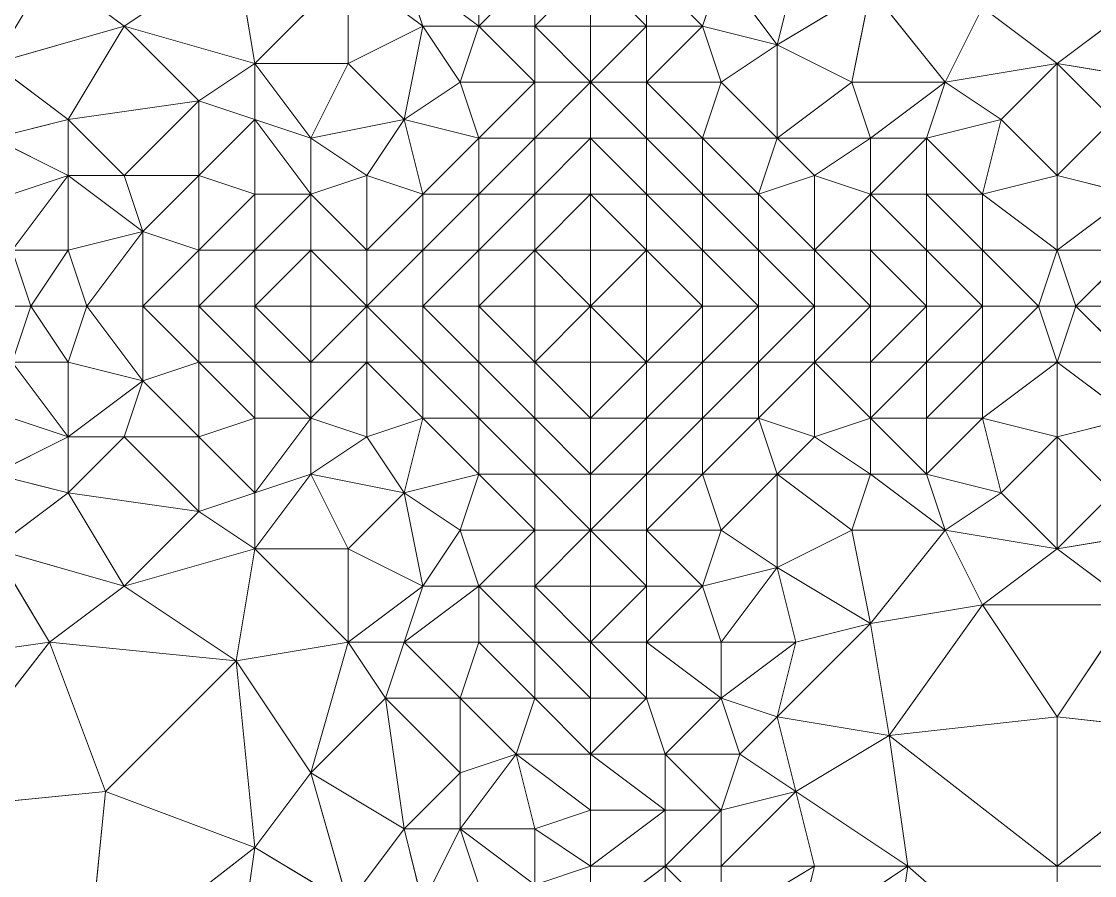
# Model space of a CAD drawing. Header units: metres. Extents: x 0 to 8, y 0 to 4.
# Drawn here: x 0.695 to 1.27, y 0.695 to 1.152 of the extents above; entities that cross this region are included whole.
import ezdxf

# ---------------------------------------------------------------- set-up
doc = ezdxf.new("R2010")
doc.units = ezdxf.units.M
doc.header["$MEASUREMENT"] = 0
for name, color, linetype, lineweight in [('DL_FE_MESH', 134, 'Continuous', 0), ('DL_FE_MESH_CELLS_10', 132, 'Continuous', 0), ('DL_FE_MESH_CELLS_3', 132, 'Continuous', 0), ('DL_FE_MESH_CELLS_7', 132, 'Continuous', 0), ('DL_FE_MESH_CELLS_9', 132, 'Continuous', 0), ('DL_TOPOLOGY', 7, 'Continuous', 0)]:
    doc.layers.add(name, color=color, linetype=linetype, lineweight=lineweight)

msp = doc.modelspace()

# ---------------------------------------------------------------- linework, layer by layer
at = {"layer": 'DL_FE_MESH'}
for p, q in [((0.75, 1.15), (0.81, 1.19)), ((0.81, 1.19), (0.82, 1.13)), ((0.75, 1.15), (0.71, 1.18)), ((0.87, 1.18), (0.82, 1.13)), ((0.87, 1.13), (0.87, 1.18)), ((0.91, 1.15), (0.87, 1.18)), ((0.91, 1.15), (0.9, 1.18)), ((0.94, 1.15), (0.9, 1.18)), ((0.94, 1.15), (0.94, 1.18)), ((0.97, 1.18), (0.94, 1.15)), ((0.97, 1.15), (1, 1.18)), ((0.97, 1.18), (0.97, 1.15)), ((1.03, 1.15), (1, 1.18)), ((1.03, 1.15), (1.03, 1.18)), ((1.06, 1.15), (1.03, 1.18)), ((1.06, 1.15), (1.07, 1.18)), ((1.1, 1.14), (1.07, 1.18)), ((1.1, 1.14), (1.11, 1.18)), ((1.1, 1.14), (1.15, 1.17)), ((1.14, 1.12), (1.15, 1.17)), ((1.19, 1.12), (1.15, 1.17)), ((1.19, 1.12), (1.21, 1.16)), ((1.25, 1.13), (1.21, 1.16)), ((1.25, 1.13), (1.29, 1.16)), ((0.75, 1.15), (0.68, 1.13)), ((0.72, 1.1), (0.75, 1.15)), ((0.79, 1.11), (0.75, 1.15)), ((0.82, 1.13), (0.75, 1.15)), ((0.87, 1.13), (0.91, 1.15)), ((0.91, 1.15), (0.9, 1.1)), ((0.93, 1.12), (0.91, 1.15)), ((0.91, 1.15), (0.94, 1.15)), ((0.93, 1.12), (0.94, 1.15)), ((0.94, 1.15), (0.97, 1.15)), ((0.97, 1.12), (0.94, 1.15)), ((1, 1.15), (0.97, 1.15)), ((0.97, 1.15), (1, 1.12)), ((0.97, 1.15), (0.97, 1.12)), ((1, 1.15), (1.03, 1.15)), ((1.03, 1.15), (1, 1.12)), ((1.03, 1.12), (1.03, 1.15)), ((1.03, 1.15), (1.06, 1.15)), ((1.06, 1.15), (1.03, 1.12)), ((1.07, 1.12), (1.06, 1.15)), ((1.06, 1.15), (1.1, 1.14)), ((1.07, 1.12), (1.1, 1.14)), ((1.1, 1.14), (1.1, 1.09)), ((1.14, 1.12), (1.1, 1.14)), ((0.68, 1.13), (0.72, 1.1)), ((0.79, 1.11), (0.82, 1.13)), ((0.82, 1.13), (0.87, 1.13)), ((0.82, 1.1), (0.82, 1.13)), ((0.85, 1.09), (0.82, 1.13)), ((0.85, 1.09), (0.87, 1.13)), ((0.9, 1.1), (0.87, 1.13)), ((1.19, 1.12), (1.25, 1.13)), ((1.22, 1.1), (1.25, 1.13)), ((1.25, 1.13), (1.25, 1.07)), ((1.28, 1.1), (1.25, 1.13)), ((1.31, 1.12), (1.25, 1.13)), ((0.9, 1.1), (0.93, 1.12)), ((0.94, 1.09), (0.93, 1.12)), ((0.93, 1.12), (0.97, 1.12)), ((0.97, 1.12), (0.94, 1.09)), ((0.97, 1.09), (1, 1.12)), ((1, 1.12), (0.97, 1.12)), ((0.97, 1.12), (0.97, 1.09)), ((1, 1.12), (1.03, 1.12)), ((1.03, 1.09), (1, 1.12)), ((1.03, 1.09), (1.03, 1.12)), ((1.03, 1.12), (1.07, 1.12)), ((1.06, 1.09), (1.03, 1.12)), ((1.06, 1.09), (1.07, 1.12)), ((1.1, 1.09), (1.07, 1.12)), ((1.1, 1.09), (1.14, 1.12)), ((1.15, 1.09), (1.14, 1.12)), ((1.14, 1.12), (1.19, 1.12)), ((1.15, 1.09), (1.19, 1.12)), ((1.18, 1.09), (1.19, 1.12)), ((1.19, 1.12), (1.22, 1.1)), ((0.79, 1.11), (0.72, 1.1)), ((0.75, 1.07), (0.79, 1.11)), ((0.79, 1.07), (0.79, 1.11)), ((0.79, 1.11), (0.82, 1.1)), ((0.68, 1.09), (0.72, 1.1)), ((0.72, 1.07), (0.72, 1.1)), ((0.75, 1.07), (0.72, 1.1)), ((0.82, 1.1), (0.79, 1.07)), ((0.82, 1.06), (0.82, 1.1)), ((0.82, 1.1), (0.85, 1.09)), ((0.85, 1.06), (0.82, 1.1)), ((0.9, 1.1), (0.85, 1.09)), ((0.88, 1.07), (0.9, 1.1)), ((0.9, 1.1), (0.91, 1.06)), ((0.94, 1.09), (0.9, 1.1)), ((1.18, 1.09), (1.22, 1.1)), ((1.21, 1.06), (1.22, 1.1)), ((1.25, 1.07), (1.22, 1.1)), ((1.25, 1.07), (1.28, 1.1)), ((0.72, 1.07), (0.68, 1.09)), ((0.85, 1.06), (0.85, 1.09)), ((0.88, 1.07), (0.85, 1.09)), ((0.94, 1.09), (0.91, 1.06)), ((0.94, 1.06), (0.94, 1.09)), ((0.97, 1.09), (0.94, 1.06)), ((0.97, 1.09), (0.94, 1.09)), ((0.97, 1.06), (0.97, 1.09)), ((0.97, 1.06), (1, 1.09)), ((1, 1.09), (0.97, 1.09)), ((1, 1.09), (1.03, 1.09)), ((1.03, 1.06), (1, 1.09)), ((1.03, 1.09), (1.03, 1.06)), ((1.06, 1.06), (1.03, 1.09)), ((1.06, 1.09), (1.03, 1.09)), ((1.06, 1.06), (1.06, 1.09)), ((1.06, 1.09), (1.1, 1.09)), ((1.09, 1.06), (1.06, 1.09)), ((1.09, 1.06), (1.1, 1.09)), ((1.12, 1.07), (1.1, 1.09)), ((1.15, 1.09), (1.1, 1.09)), ((1.12, 1.07), (1.15, 1.09)), ((1.15, 1.09), (1.18, 1.09)), ((1.15, 1.06), (1.15, 1.09)), ((1.18, 1.09), (1.15, 1.06)), ((1.18, 1.06), (1.18, 1.09)), ((1.21, 1.06), (1.18, 1.09)), ((0.69, 1.06), (0.72, 1.07)), ((0.72, 1.07), (0.69, 1.03)), ((0.72, 1.03), (0.72, 1.07)), ((0.72, 1.07), (0.75, 1.07)), ((0.76, 1.04), (0.72, 1.07)), ((0.76, 1.04), (0.75, 1.07)), ((0.79, 1.07), (0.75, 1.07)), ((0.79, 1.07), (0.76, 1.04)), ((0.79, 1.03), (0.79, 1.07)), ((0.79, 1.07), (0.82, 1.06)), ((0.85, 1.06), (0.88, 1.07)), ((0.88, 1.03), (0.88, 1.07)), ((0.91, 1.06), (0.88, 1.07)), ((1.09, 1.06), (1.12, 1.07)), ((1.12, 1.03), (1.12, 1.07)), ((1.12, 1.07), (1.15, 1.06)), ((1.21, 1.06), (1.25, 1.07)), ((1.25, 1.03), (1.25, 1.07)), ((1.29, 1.06), (1.25, 1.07)), ((0.82, 1.06), (0.79, 1.03)), ((0.82, 1.03), (0.82, 1.06)), ((0.82, 1.06), (0.85, 1.06)), ((0.85, 1.06), (0.82, 1.03)), ((0.85, 1.03), (0.85, 1.06)), ((0.88, 1.03), (0.85, 1.06)), ((0.91, 1.06), (0.88, 1.03)), ((0.91, 1.06), (0.94, 1.06)), ((0.91, 1.03), (0.91, 1.06)), ((0.94, 1.06), (0.91, 1.03)), ((0.94, 1.06), (0.97, 1.06)), ((0.97, 1.06), (0.94, 1.03)), ((0.94, 1.06), (0.94, 1.03)), ((0.97, 1.03), (0.97, 1.06)), ((0.97, 1.03), (1, 1.06)), ((1, 1.06), (0.97, 1.06)), ((1, 1.06), (1.03, 1.06)), ((1.03, 1.03), (1, 1.06)), ((1.03, 1.06), (1.06, 1.06)), ((1.03, 1.03), (1.03, 1.06)), ((1.06, 1.03), (1.03, 1.06)), ((1.06, 1.03), (1.06, 1.06)), ((1.06, 1.06), (1.09, 1.06)), ((1.09, 1.03), (1.06, 1.06)), ((1.09, 1.03), (1.09, 1.06)), ((1.12, 1.03), (1.09, 1.06)), ((1.15, 1.06), (1.12, 1.03)), ((1.15, 1.03), (1.15, 1.06)), ((1.15, 1.06), (1.18, 1.06)), ((1.18, 1.03), (1.15, 1.06)), ((1.18, 1.03), (1.18, 1.06)), ((1.18, 1.06), (1.21, 1.06)), ((1.21, 1.03), (1.18, 1.06)), ((1.21, 1.03), (1.21, 1.06)), ((1.25, 1.03), (1.21, 1.06)), ((1.29, 1.06), (1.25, 1.03)), ((0.76, 1.04), (0.72, 1.03)), ((0.76, 1.04), (0.73, 1)), ((0.76, 1), (0.76, 1.04)), ((0.79, 1.03), (0.76, 1.04)), ((0.7, 1), (0.69, 1.03)), ((0.72, 1.03), (0.69, 1.03)), ((0.72, 1.03), (0.7, 1)), ((0.73, 1), (0.72, 1.03)), ((0.79, 1.03), (0.76, 1)), ((0.79, 1), (0.79, 1.03)), ((0.82, 1.03), (0.79, 1)), ((0.82, 1.03), (0.79, 1.03)), ((0.82, 1), (0.82, 1.03)), ((0.85, 1.03), (0.82, 1)), ((0.85, 1.03), (0.82, 1.03)), ((0.85, 1), (0.85, 1.03)), ((0.85, 1.03), (0.88, 1)), ((0.88, 1.03), (0.85, 1.03)), ((0.88, 1), (0.88, 1.03)), ((0.91, 1.03), (0.88, 1)), ((0.91, 1.03), (0.88, 1.03)), ((0.91, 1), (0.91, 1.03)), ((0.94, 1.03), (0.91, 1)), ((0.94, 1.03), (0.91, 1.03)), ((0.94, 1.03), (0.97, 1.03)), ((0.94, 1), (0.94, 1.03)), ((0.97, 1.03), (0.94, 1)), ((1, 1.03), (0.97, 1.03)), ((0.97, 1.03), (1, 1)), ((0.97, 1.03), (0.97, 1)), ((1, 1.03), (1.03, 1.03)), ((1.03, 1.03), (1, 1)), ((1.03, 1), (1.03, 1.03)), ((1.03, 1.03), (1.06, 1)), ((1.06, 1.03), (1.03, 1.03)), ((1.06, 1), (1.06, 1.03)), ((1.06, 1.03), (1.09, 1)), ((1.09, 1.03), (1.06, 1.03)), ((1.09, 1), (1.09, 1.03)), ((1.09, 1.03), (1.12, 1)), ((1.12, 1.03), (1.09, 1.03)), ((1.12, 1), (1.12, 1.03)), ((1.12, 1.03), (1.15, 1)), ((1.15, 1.03), (1.12, 1.03)), ((1.15, 1), (1.15, 1.03)), ((1.15, 1.03), (1.18, 1)), ((1.18, 1.03), (1.15, 1.03)), ((1.18, 1), (1.18, 1.03)), ((1.18, 1.03), (1.21, 1)), ((1.21, 1.03), (1.18, 1.03)), ((1.21, 1), (1.21, 1.03)), ((1.24, 1), (1.21, 1.03)), ((1.25, 1.03), (1.21, 1.03)), ((1.24, 1), (1.25, 1.03)), ((1.26, 1), (1.25, 1.03)), ((1.29, 1.03), (1.25, 1.03)), ((1.29, 1.03), (1.26, 1)), ((0.7, 1), (0.69, 0.97)), ((0.72, 0.97), (0.7, 1)), ((0.73, 1), (0.72, 0.97)), ((0.76, 0.96), (0.73, 1)), ((0.79, 0.97), (0.76, 1)), ((0.76, 1), (0.76, 0.96)), ((0.82, 0.97), (0.79, 1)), ((0.79, 1), (0.79, 0.97)), ((0.85, 0.97), (0.82, 1)), ((0.82, 1), (0.82, 0.97)), ((0.85, 1), (0.85, 0.97)), ((0.85, 0.97), (0.88, 1)), ((0.91, 0.97), (0.88, 1)), ((0.88, 1), (0.88, 0.97)), ((0.94, 0.97), (0.91, 1)), ((0.91, 1), (0.91, 0.97)), ((0.97, 0.97), (0.94, 1)), ((0.94, 1), (0.94, 0.97)), ((0.97, 0.97), (1, 1)), ((0.97, 1), (0.97, 0.97)), ((1.03, 0.97), (1, 1)), ((1.03, 1), (1.03, 0.97)), ((1.03, 0.97), (1.06, 1)), ((1.06, 1), (1.06, 0.97)), ((1.06, 0.97), (1.09, 1)), ((1.09, 1), (1.09, 0.97)), ((1.09, 0.97), (1.12, 1)), ((1.12, 1), (1.12, 0.97)), ((1.12, 0.97), (1.15, 1)), ((1.15, 1), (1.15, 0.97)), ((1.15, 0.97), (1.18, 1)), ((1.18, 1), (1.18, 0.97)), ((1.18, 0.97), (1.21, 1)), ((1.21, 0.97), (1.24, 1)), ((1.21, 1), (1.21, 0.97)), ((1.24, 1), (1.25, 0.97)), ((1.26, 1), (1.25, 0.97)), ((1.26, 1), (1.29, 0.97)), ((0.69, 0.97), (0.72, 0.97)), ((0.72, 0.93), (0.69, 0.97)), ((0.72, 0.97), (0.76, 0.96)), ((0.72, 0.93), (0.72, 0.97)), ((0.76, 0.96), (0.79, 0.97)), ((0.79, 0.97), (0.82, 0.97)), ((0.79, 0.93), (0.79, 0.97)), ((0.82, 0.94), (0.79, 0.97)), ((0.82, 0.97), (0.85, 0.97)), ((0.82, 0.94), (0.82, 0.97)), ((0.85, 0.94), (0.82, 0.97)), ((0.85, 0.97), (0.88, 0.97)), ((0.85, 0.94), (0.85, 0.97)), ((0.88, 0.97), (0.85, 0.94)), ((0.88, 0.97), (0.91, 0.97)), ((0.88, 0.93), (0.88, 0.97)), ((0.91, 0.94), (0.88, 0.97)), ((0.91, 0.97), (0.94, 0.97)), ((0.91, 0.94), (0.91, 0.97)), ((0.94, 0.94), (0.91, 0.97)), ((0.94, 0.97), (0.94, 0.94)), ((0.97, 0.94), (0.94, 0.97)), ((0.97, 0.97), (0.94, 0.97)), ((0.97, 0.94), (0.97, 0.97)), ((1, 0.97), (0.97, 0.97)), ((0.97, 0.97), (1, 0.94)), ((1, 0.97), (1.03, 0.97)), ((1.03, 0.97), (1, 0.94)), ((1.03, 0.97), (1.06, 0.97)), ((1.03, 0.94), (1.03, 0.97)), ((1.06, 0.97), (1.03, 0.94)), ((1.06, 0.97), (1.09, 0.97)), ((1.06, 0.94), (1.06, 0.97)), ((1.09, 0.97), (1.06, 0.94)), ((1.09, 0.97), (1.12, 0.97)), ((1.09, 0.94), (1.09, 0.97)), ((1.12, 0.97), (1.09, 0.94)), ((1.12, 0.97), (1.15, 0.97)), ((1.12, 0.93), (1.12, 0.97)), ((1.15, 0.94), (1.12, 0.97)), ((1.15, 0.97), (1.18, 0.97)), ((1.15, 0.94), (1.15, 0.97)), ((1.18, 0.97), (1.15, 0.94)), ((1.18, 0.97), (1.21, 0.97)), ((1.18, 0.94), (1.18, 0.97)), ((1.21, 0.97), (1.18, 0.94)), ((1.21, 0.97), (1.25, 0.97)), ((1.21, 0.94), (1.21, 0.97)), ((1.25, 0.97), (1.21, 0.94)), ((1.25, 0.97), (1.29, 0.97)), ((1.25, 0.93), (1.25, 0.97)), ((1.29, 0.94), (1.25, 0.97)), ((0.76, 0.96), (0.72, 0.93)), ((0.75, 0.93), (0.76, 0.96)), ((0.79, 0.93), (0.76, 0.96)), ((0.69, 0.94), (0.72, 0.93)), ((0.79, 0.93), (0.82, 0.94)), ((0.82, 0.9), (0.82, 0.94)), ((0.82, 0.94), (0.85, 0.94)), ((0.85, 0.94), (0.82, 0.9)), ((0.85, 0.91), (0.85, 0.94)), ((0.85, 0.94), (0.88, 0.93)), ((0.88, 0.93), (0.91, 0.94)), ((0.91, 0.94), (0.9, 0.9)), ((0.94, 0.91), (0.91, 0.94)), ((0.94, 0.94), (0.91, 0.94)), ((0.94, 0.91), (0.94, 0.94)), ((0.94, 0.94), (0.97, 0.94)), ((0.97, 0.91), (0.94, 0.94)), ((0.97, 0.91), (0.97, 0.94)), ((1, 0.94), (0.97, 0.94)), ((0.97, 0.94), (1, 0.91)), ((1, 0.94), (1.03, 0.94)), ((1.03, 0.94), (1, 0.91)), ((1.06, 0.94), (1.03, 0.91)), ((1.03, 0.94), (1.03, 0.91)), ((1.06, 0.94), (1.03, 0.94)), ((1.06, 0.91), (1.06, 0.94)), ((1.06, 0.94), (1.09, 0.94)), ((1.09, 0.94), (1.06, 0.91)), ((1.1, 0.91), (1.09, 0.94)), ((1.09, 0.94), (1.12, 0.93)), ((1.12, 0.93), (1.15, 0.94)), ((1.15, 0.91), (1.15, 0.94)), ((1.15, 0.94), (1.18, 0.94)), ((1.18, 0.91), (1.15, 0.94)), ((1.18, 0.91), (1.18, 0.94)), ((1.18, 0.94), (1.21, 0.94)), ((1.21, 0.94), (1.18, 0.91)), ((1.22, 0.9), (1.21, 0.94)), ((1.21, 0.94), (1.25, 0.93)), ((1.25, 0.93), (1.29, 0.94)), ((0.72, 0.93), (0.68, 0.91)), ((0.72, 0.9), (0.72, 0.93)), ((0.72, 0.93), (0.75, 0.93)), ((0.72, 0.9), (0.75, 0.93)), ((0.79, 0.89), (0.75, 0.93)), ((0.75, 0.93), (0.79, 0.93)), ((0.79, 0.89), (0.79, 0.93)), ((0.82, 0.9), (0.79, 0.93)), ((0.85, 0.91), (0.88, 0.93)), ((0.9, 0.9), (0.88, 0.93)), ((1.1, 0.91), (1.12, 0.93)), ((1.15, 0.91), (1.12, 0.93)), ((1.22, 0.9), (1.25, 0.93)), ((1.25, 0.93), (1.25, 0.87)), ((1.28, 0.9), (1.25, 0.93)), ((0.68, 0.91), (0.72, 0.9)), ((0.82, 0.9), (0.85, 0.91)), ((0.82, 0.87), (0.85, 0.91)), ((0.87, 0.87), (0.85, 0.91)), ((0.9, 0.9), (0.85, 0.91)), ((0.9, 0.9), (0.94, 0.91)), ((0.93, 0.88), (0.94, 0.91)), ((0.94, 0.91), (0.97, 0.91)), ((0.97, 0.88), (0.94, 0.91)), ((1, 0.91), (0.97, 0.91)), ((0.97, 0.91), (1, 0.88)), ((0.97, 0.91), (0.97, 0.88)), ((1, 0.91), (1.03, 0.91)), ((1.03, 0.91), (1, 0.88)), ((1.03, 0.91), (1.06, 0.91)), ((1.03, 0.88), (1.03, 0.91)), ((1.06, 0.91), (1.03, 0.88)), ((1.07, 0.88), (1.06, 0.91)), ((1.06, 0.91), (1.1, 0.91)), ((1.07, 0.88), (1.1, 0.91)), ((1.1, 0.91), (1.1, 0.86)), ((1.14, 0.88), (1.1, 0.91)), ((1.15, 0.91), (1.1, 0.91)), ((1.14, 0.88), (1.15, 0.91)), ((1.19, 0.88), (1.15, 0.91)), ((1.18, 0.91), (1.15, 0.91)), ((1.19, 0.88), (1.18, 0.91)), ((1.18, 0.91), (1.22, 0.9)), ((0.68, 0.87), (0.72, 0.9)), ((0.75, 0.85), (0.72, 0.9)), ((0.79, 0.89), (0.72, 0.9)), ((0.79, 0.89), (0.82, 0.9)), ((0.82, 0.87), (0.82, 0.9)), ((0.87, 0.87), (0.9, 0.9)), ((0.9, 0.9), (0.91, 0.85)), ((0.93, 0.88), (0.9, 0.9)), ((1.19, 0.88), (1.22, 0.9)), ((1.25, 0.87), (1.22, 0.9)), ((1.25, 0.87), (1.28, 0.9)), ((0.75, 0.85), (0.79, 0.89)), ((0.82, 0.87), (0.79, 0.89)), ((0.91, 0.85), (0.93, 0.88)), ((0.94, 0.85), (0.93, 0.88)), ((0.93, 0.88), (0.97, 0.88)), ((0.97, 0.88), (0.94, 0.85)), ((0.97, 0.85), (1, 0.88)), ((1, 0.88), (0.97, 0.88)), ((0.97, 0.88), (0.97, 0.85)), ((1, 0.88), (1.03, 0.88)), ((1.03, 0.85), (1, 0.88)), ((1.03, 0.85), (1.03, 0.88)), ((1.03, 0.88), (1.07, 0.88)), ((1.06, 0.85), (1.03, 0.88)), ((1.06, 0.85), (1.07, 0.88)), ((1.1, 0.86), (1.07, 0.88)), ((1.1, 0.86), (1.14, 0.88)), ((1.15, 0.83), (1.14, 0.88)), ((1.19, 0.88), (1.14, 0.88)), ((1.19, 0.88), (1.15, 0.83)), ((1.21, 0.84), (1.19, 0.88)), ((1.25, 0.87), (1.19, 0.88)), ((1.31, 0.88), (1.25, 0.87)), ((0.71, 0.82), (0.68, 0.87)), ((0.75, 0.85), (0.68, 0.87)), ((0.82, 0.87), (0.75, 0.85)), ((0.82, 0.87), (0.81, 0.81)), ((0.87, 0.82), (0.82, 0.87)), ((0.87, 0.87), (0.82, 0.87)), ((0.87, 0.82), (0.87, 0.87)), ((0.91, 0.85), (0.87, 0.87)), ((1.21, 0.84), (1.25, 0.87)), ((1.29, 0.84), (1.25, 0.87)), ((1.06, 0.85), (1.1, 0.86)), ((1.1, 0.86), (1.07, 0.82)), ((1.11, 0.82), (1.1, 0.86)), ((1.15, 0.83), (1.1, 0.86)), ((0.71, 0.82), (0.75, 0.85)), ((0.81, 0.81), (0.75, 0.85)), ((0.87, 0.82), (0.91, 0.85)), ((0.9, 0.82), (0.91, 0.85)), ((0.94, 0.85), (0.9, 0.82)), ((0.94, 0.85), (0.91, 0.85)), ((0.94, 0.82), (0.94, 0.85)), ((0.94, 0.85), (0.97, 0.85)), ((0.97, 0.82), (0.94, 0.85)), ((1, 0.85), (0.97, 0.85)), ((0.97, 0.85), (1, 0.82)), ((0.97, 0.85), (0.97, 0.82)), ((1, 0.85), (1.03, 0.85)), ((1.03, 0.85), (1, 0.82)), ((1.03, 0.82), (1.03, 0.85)), ((1.03, 0.85), (1.06, 0.85)), ((1.06, 0.85), (1.03, 0.82)), ((1.07, 0.82), (1.06, 0.85)), ((1.15, 0.83), (1.21, 0.84)), ((1.16, 0.77), (1.21, 0.84)), ((1.25, 0.78), (1.21, 0.84)), ((1.29, 0.84), (1.21, 0.84)), ((1.25, 0.78), (1.29, 0.84)), ((1.1, 0.78), (1.15, 0.83)), ((1.11, 0.82), (1.15, 0.83)), ((1.16, 0.77), (1.15, 0.83)), ((0.64, 0.81), (0.71, 0.82)), ((0.71, 0.82), (0.64, 0.73)), ((0.74, 0.74), (0.71, 0.82)), ((0.81, 0.81), (0.71, 0.82)), ((0.81, 0.81), (0.87, 0.82)), ((0.85, 0.75), (0.87, 0.82)), ((0.89, 0.79), (0.87, 0.82)), ((0.87, 0.82), (0.9, 0.82)), ((0.89, 0.79), (0.9, 0.82)), ((0.9, 0.82), (0.94, 0.82)), ((0.93, 0.79), (0.9, 0.82)), ((0.93, 0.79), (0.94, 0.82)), ((0.94, 0.82), (0.97, 0.82)), ((0.97, 0.79), (0.94, 0.82)), ((1, 0.82), (0.97, 0.82)), ((0.97, 0.82), (1, 0.79)), ((0.97, 0.82), (0.97, 0.79)), ((1, 0.82), (1.03, 0.82)), ((1.03, 0.79), (1, 0.82)), ((1.03, 0.79), (1.03, 0.82)), ((1.03, 0.82), (1.07, 0.82)), ((1.07, 0.79), (1.03, 0.82)), ((1.07, 0.79), (1.07, 0.82)), ((1.07, 0.82), (1.11, 0.82)), ((1.11, 0.82), (1.07, 0.79)), ((1.1, 0.78), (1.11, 0.82)), ((0.74, 0.74), (0.81, 0.81)), ((0.81, 0.81), (0.82, 0.71)), ((0.85, 0.75), (0.81, 0.81)), ((0.85, 0.75), (0.89, 0.79)), ((0.89, 0.79), (0.9, 0.72)), ((0.93, 0.75), (0.89, 0.79)), ((0.89, 0.79), (0.93, 0.79)), ((0.93, 0.75), (0.93, 0.79)), ((0.93, 0.79), (0.97, 0.79)), ((0.96, 0.76), (0.93, 0.79)), ((0.97, 0.79), (0.96, 0.76)), ((1, 0.79), (0.97, 0.79)), ((0.97, 0.79), (1, 0.76)), ((1, 0.79), (1.03, 0.79)), ((1.03, 0.79), (1, 0.76)), ((1.04, 0.76), (1.03, 0.79)), ((1.03, 0.79), (1.07, 0.79)), ((1.07, 0.79), (1.04, 0.76)), ((1.08, 0.76), (1.07, 0.79)), ((1.07, 0.79), (1.1, 0.78)), ((1.08, 0.76), (1.1, 0.78)), ((1.1, 0.78), (1.11, 0.74)), ((1.16, 0.77), (1.1, 0.78)), ((1.16, 0.77), (1.25, 0.78)), ((1.25, 0.7), (1.25, 0.78)), ((1.34, 0.77), (1.25, 0.78)), ((1.11, 0.74), (1.16, 0.77)), ((1.17, 0.7), (1.16, 0.77)), ((1.25, 0.7), (1.16, 0.77)), ((1.34, 0.77), (1.25, 0.7)), ((0.93, 0.75), (0.96, 0.76)), ((0.96, 0.76), (0.93, 0.72)), ((1, 0.76), (0.96, 0.76)), ((0.96, 0.76), (1, 0.73)), ((0.96, 0.76), (0.97, 0.72)), ((1, 0.76), (1.04, 0.76)), ((1.04, 0.73), (1, 0.76)), ((1.04, 0.73), (1.04, 0.76)), ((1.04, 0.76), (1.08, 0.76)), ((1.07, 0.73), (1.04, 0.76)), ((1.07, 0.73), (1.08, 0.76)), ((1.11, 0.74), (1.08, 0.76)), ((0.82, 0.71), (0.85, 0.75)), ((0.87, 0.68), (0.85, 0.75)), ((0.9, 0.72), (0.85, 0.75)), ((0.9, 0.72), (0.93, 0.75)), ((0.93, 0.72), (0.93, 0.75)), ((0.74, 0.74), (0.64, 0.73)), ((0.73, 0.64), (0.74, 0.74)), ((0.82, 0.71), (0.74, 0.74)), ((1.07, 0.73), (1.11, 0.74)), ((1.11, 0.74), (1.07, 0.7)), ((1.12, 0.7), (1.11, 0.74)), ((1.17, 0.7), (1.11, 0.74)), ((1, 0.73), (0.97, 0.72)), ((1, 0.73), (1.04, 0.73)), ((1.04, 0.73), (1, 0.7)), ((1.04, 0.7), (1.04, 0.73)), ((1.04, 0.73), (1.07, 0.73)), ((1.07, 0.73), (1.04, 0.7)), ((1.07, 0.7), (1.07, 0.73)), ((0.87, 0.68), (0.9, 0.72)), ((0.91, 0.68), (0.9, 0.72)), ((0.93, 0.72), (0.9, 0.72)), ((0.93, 0.72), (0.91, 0.68)), ((0.94, 0.69), (0.93, 0.72)), ((0.93, 0.72), (0.97, 0.72)), ((0.97, 0.69), (0.93, 0.72)), ((0.97, 0.72), (1, 0.7)), ((0.97, 0.72), (0.97, 0.69)), ((0.73, 0.64), (0.82, 0.71)), ((0.82, 0.71), (0.81, 0.64)), ((0.87, 0.68), (0.82, 0.71)), ((1, 0.7), (0.97, 0.69)), ((1, 0.7), (1.04, 0.7)), ((1.04, 0.7), (1, 0.67)), ((1.04, 0.67), (1.04, 0.7)), ((1.04, 0.7), (1.07, 0.7)), ((1.07, 0.67), (1.04, 0.7)), ((1.07, 0.67), (1.07, 0.7)), ((1.07, 0.7), (1.12, 0.7)), ((1.12, 0.7), (1.07, 0.67)), ((1.11, 0.66), (1.12, 0.7)), ((1.11, 0.66), (1.17, 0.7)), ((1.12, 0.7), (1.17, 0.7)), ((1.16, 0.63), (1.17, 0.7)), ((1.17, 0.7), (1.25, 0.7)), ((1.25, 0.63), (1.17, 0.7)), ((1.25, 0.63), (1.25, 0.7)), ((1.25, 0.7), (1.33, 0.7))]:
    msp.add_line(p, q, dxfattribs=at)
at = {"layer": 'DL_FE_MESH_CELLS_10'}
for points, invisible_edges in [([(0.7, 1), (0.67, 1), (0.69, 0.97)], 1), ([(0.73, 1), (0.7, 1), (0.72, 0.97)], 1), ([(0.76, 1), (0.73, 1), (0.76, 0.96)], 1), ([(0.79, 1), (0.76, 1), (0.79, 0.97)], 1), ([(0.82, 1), (0.79, 1), (0.82, 0.97)], 1), ([(0.85, 1), (0.82, 1), (0.85, 0.97)], 1), ([(0.88, 1), (0.85, 1), (0.85, 0.97)], 1), ([(0.91, 1), (0.88, 1), (0.91, 0.97)], 1), ([(0.94, 1), (0.91, 1), (0.94, 0.97)], 1), ([(0.97, 1), (0.94, 1), (0.97, 0.97)], 1), ([(0.97, 0.97), (1, 1), (0.97, 1)], 2), ([(1, 0.97), (1, 1), (0.97, 0.97)], 1), ([(1, 0.94), (1, 0.97), (0.97, 0.97)], 1), ([(1, 0.91), (1, 0.94), (0.97, 0.94)], 1), ([(1, 0.88), (1, 0.91), (0.97, 0.91)], 1), ([(1, 0.85), (1, 0.88), (0.97, 0.85)], 1), ([(1, 0.82), (1, 0.85), (0.97, 0.85)], 1), ([(1, 0.79), (1, 0.82), (0.97, 0.82)], 1), ([(1, 0.76), (1, 0.79), (0.97, 0.79)], 1), ([(1, 0.73), (1, 0.76), (0.96, 0.76)], 1), ([(1, 0.7), (1, 0.73), (0.97, 0.72)], 1), ([(1, 0.67), (1, 0.7), (0.97, 0.69)], 1)]:
    msp.add_3dface(points, dxfattribs=dict(at, invisible_edges=invisible_edges))
for points in [[(0.72, 0.97), (0.7, 1), (0.69, 0.97)], [(0.76, 0.96), (0.73, 1), (0.72, 0.97)], [(0.79, 0.97), (0.76, 1), (0.76, 0.96)], [(0.82, 0.97), (0.79, 1), (0.79, 0.97)], [(0.85, 0.97), (0.82, 1), (0.82, 0.97)], [(0.88, 1), (0.85, 0.97), (0.88, 0.97)], [(0.91, 0.97), (0.88, 1), (0.88, 0.97)], [(0.94, 0.97), (0.91, 1), (0.91, 0.97)], [(0.97, 0.97), (0.94, 1), (0.94, 0.97)], [(0.69, 0.97), (0.69, 0.94), (0.72, 0.93)], [(0.69, 0.97), (0.72, 0.93), (0.72, 0.97)], [(0.72, 0.97), (0.72, 0.93), (0.76, 0.96)], [(0.76, 0.96), (0.79, 0.93), (0.79, 0.97)], [(0.79, 0.97), (0.79, 0.93), (0.82, 0.94)], [(0.79, 0.97), (0.82, 0.94), (0.82, 0.97)], [(0.82, 0.97), (0.82, 0.94), (0.85, 0.94)], [(0.82, 0.97), (0.85, 0.94), (0.85, 0.97)], [(0.88, 0.97), (0.85, 0.94), (0.88, 0.93)], [(0.85, 0.97), (0.85, 0.94), (0.88, 0.97)], [(0.88, 0.97), (0.88, 0.93), (0.91, 0.94)], [(0.88, 0.97), (0.91, 0.94), (0.91, 0.97)], [(0.91, 0.97), (0.91, 0.94), (0.94, 0.94)], [(0.91, 0.97), (0.94, 0.94), (0.94, 0.97)], [(0.94, 0.97), (0.94, 0.94), (0.97, 0.94)], [(0.94, 0.97), (0.97, 0.94), (0.97, 0.97)], [(1, 0.94), (0.97, 0.97), (0.97, 0.94)], [(0.76, 0.96), (0.72, 0.93), (0.75, 0.93)], [(0.76, 0.96), (0.75, 0.93), (0.79, 0.93)], [(0.69, 0.94), (0.68, 0.91), (0.72, 0.93)], [(0.79, 0.93), (0.82, 0.9), (0.82, 0.94)], [(0.85, 0.94), (0.82, 0.9), (0.85, 0.91)], [(0.82, 0.94), (0.82, 0.9), (0.85, 0.94)], [(0.85, 0.94), (0.85, 0.91), (0.88, 0.93)], [(0.88, 0.93), (0.9, 0.9), (0.91, 0.94)], [(0.91, 0.94), (0.9, 0.9), (0.94, 0.91)], [(0.91, 0.94), (0.94, 0.91), (0.94, 0.94)], [(0.94, 0.94), (0.94, 0.91), (0.97, 0.91)], [(0.94, 0.94), (0.97, 0.91), (0.97, 0.94)], [(1, 0.91), (0.97, 0.94), (0.97, 0.91)], [(0.72, 0.93), (0.68, 0.91), (0.72, 0.9)], [(0.72, 0.93), (0.72, 0.9), (0.75, 0.93)], [(0.72, 0.9), (0.79, 0.89), (0.75, 0.93)], [(0.75, 0.93), (0.79, 0.89), (0.79, 0.93)], [(0.79, 0.93), (0.79, 0.89), (0.82, 0.9)], [(0.85, 0.91), (0.9, 0.9), (0.88, 0.93)], [(0.68, 0.91), (0.68, 0.87), (0.72, 0.9)], [(0.85, 0.91), (0.82, 0.9), (0.82, 0.87)], [(0.85, 0.91), (0.82, 0.87), (0.87, 0.87)], [(0.85, 0.91), (0.87, 0.87), (0.9, 0.9)], [(0.9, 0.9), (0.93, 0.88), (0.94, 0.91)], [(0.94, 0.91), (0.93, 0.88), (0.97, 0.88)], [(0.94, 0.91), (0.97, 0.88), (0.97, 0.91)], [(1, 0.88), (0.97, 0.91), (0.97, 0.88)], [(0.68, 0.87), (0.75, 0.85), (0.72, 0.9)], [(0.72, 0.9), (0.75, 0.85), (0.79, 0.89)], [(0.79, 0.89), (0.82, 0.87), (0.82, 0.9)], [(0.87, 0.87), (0.91, 0.85), (0.9, 0.9)], [(0.9, 0.9), (0.91, 0.85), (0.93, 0.88)], [(0.79, 0.89), (0.75, 0.85), (0.82, 0.87)], [(0.91, 0.85), (0.94, 0.85), (0.93, 0.88)], [(0.93, 0.88), (0.94, 0.85), (0.97, 0.88)], [(0.97, 0.88), (0.94, 0.85), (0.97, 0.85)], [(0.97, 0.85), (1, 0.88), (0.97, 0.88)], [(0.68, 0.87), (0.64, 0.81), (0.71, 0.82)], [(0.68, 0.87), (0.71, 0.82), (0.75, 0.85)], [(0.82, 0.87), (0.75, 0.85), (0.81, 0.81)], [(0.82, 0.87), (0.81, 0.81), (0.87, 0.82)], [(0.82, 0.87), (0.87, 0.82), (0.87, 0.87)], [(0.91, 0.85), (0.87, 0.87), (0.87, 0.82)], [(0.71, 0.82), (0.81, 0.81), (0.75, 0.85)], [(0.91, 0.85), (0.87, 0.82), (0.9, 0.82)], [(0.94, 0.85), (0.9, 0.82), (0.94, 0.82)], [(0.91, 0.85), (0.9, 0.82), (0.94, 0.85)], [(0.94, 0.85), (0.94, 0.82), (0.97, 0.82)], [(0.94, 0.85), (0.97, 0.82), (0.97, 0.85)], [(1, 0.82), (0.97, 0.85), (0.97, 0.82)], [(0.71, 0.82), (0.64, 0.73), (0.74, 0.74)], [(0.64, 0.81), (0.64, 0.73), (0.71, 0.82)], [(0.71, 0.82), (0.74, 0.74), (0.81, 0.81)], [(0.87, 0.82), (0.81, 0.81), (0.85, 0.75)], [(0.87, 0.82), (0.85, 0.75), (0.89, 0.79)], [(0.87, 0.82), (0.89, 0.79), (0.9, 0.82)], [(0.9, 0.82), (0.89, 0.79), (0.93, 0.79)], [(0.9, 0.82), (0.93, 0.79), (0.94, 0.82)], [(0.94, 0.82), (0.93, 0.79), (0.97, 0.79)], [(0.94, 0.82), (0.97, 0.79), (0.97, 0.82)], [(1, 0.79), (0.97, 0.82), (0.97, 0.79)], [(0.74, 0.74), (0.82, 0.71), (0.81, 0.81)], [(0.81, 0.81), (0.82, 0.71), (0.85, 0.75)], [(0.85, 0.75), (0.9, 0.72), (0.89, 0.79)], [(0.89, 0.79), (0.9, 0.72), (0.93, 0.75)], [(0.89, 0.79), (0.93, 0.75), (0.93, 0.79)], [(0.93, 0.79), (0.93, 0.75), (0.96, 0.76)], [(0.93, 0.79), (0.96, 0.76), (0.97, 0.79)], [(1, 0.76), (0.97, 0.79), (0.96, 0.76)], [(0.96, 0.76), (0.93, 0.72), (0.97, 0.72)], [(0.93, 0.75), (0.93, 0.72), (0.96, 0.76)], [(1, 0.73), (0.96, 0.76), (0.97, 0.72)], [(0.85, 0.75), (0.82, 0.71), (0.87, 0.68)], [(0.85, 0.75), (0.87, 0.68), (0.9, 0.72)], [(0.9, 0.72), (0.93, 0.72), (0.93, 0.75)], [(0.64, 0.73), (0.73, 0.64), (0.74, 0.74)], [(0.82, 0.71), (0.74, 0.74), (0.73, 0.64)], [(0.64, 0.73), (0.62, 0.62), (0.73, 0.64)], [(0.87, 0.68), (0.91, 0.68), (0.9, 0.72)], [(0.9, 0.72), (0.91, 0.68), (0.93, 0.72)], [(0.93, 0.72), (0.91, 0.68), (0.94, 0.69)], [(0.93, 0.72), (0.94, 0.69), (0.97, 0.69)], [(0.93, 0.72), (0.97, 0.69), (0.97, 0.72)], [(1, 0.7), (0.97, 0.72), (0.97, 0.69)], [(0.82, 0.71), (0.73, 0.64), (0.81, 0.64)], [(0.82, 0.71), (0.81, 0.64), (0.87, 0.68)]]:
    msp.add_3dface(points, dxfattribs=at)
at = {"layer": 'DL_FE_MESH_CELLS_3'}
for points in [[(0.64, 1.19), (0.68, 1.13), (0.71, 1.18)], [(0.71, 1.18), (0.75, 1.15), (0.81, 1.19)], [(0.75, 1.15), (0.82, 1.13), (0.81, 1.19)], [(0.81, 1.19), (0.82, 1.13), (0.87, 1.18)], [(0.71, 1.18), (0.68, 1.13), (0.75, 1.15)], [(0.87, 1.18), (0.82, 1.13), (0.87, 1.13)], [(0.91, 1.15), (0.87, 1.18), (0.87, 1.13)], [(0.9, 1.18), (0.87, 1.18), (0.91, 1.15)], [(0.9, 1.18), (0.91, 1.15), (0.94, 1.15)], [(0.9, 1.18), (0.94, 1.15), (0.94, 1.18)], [(0.97, 1.18), (0.94, 1.15), (0.97, 1.15)], [(0.94, 1.18), (0.94, 1.15), (0.97, 1.18)], [(0.97, 1.15), (1, 1.18), (0.97, 1.18)], [(0.75, 1.15), (0.68, 1.13), (0.72, 1.1)], [(0.72, 1.1), (0.79, 1.11), (0.75, 1.15)], [(0.75, 1.15), (0.79, 1.11), (0.82, 1.13)], [(0.87, 1.13), (0.9, 1.1), (0.91, 1.15)], [(0.91, 1.15), (0.9, 1.1), (0.93, 1.12)], [(0.91, 1.15), (0.93, 1.12), (0.94, 1.15)], [(0.94, 1.15), (0.93, 1.12), (0.97, 1.12)], [(0.94, 1.15), (0.97, 1.12), (0.97, 1.15)], [(1, 1.12), (0.97, 1.15), (0.97, 1.12)], [(0.68, 1.13), (0.68, 1.09), (0.72, 1.1)], [(0.79, 1.11), (0.82, 1.1), (0.82, 1.13)], [(0.82, 1.13), (0.82, 1.1), (0.85, 1.09)], [(0.82, 1.13), (0.85, 1.09), (0.87, 1.13)], [(0.85, 1.09), (0.9, 1.1), (0.87, 1.13)], [(0.9, 1.1), (0.94, 1.09), (0.93, 1.12)], [(0.93, 1.12), (0.94, 1.09), (0.97, 1.12)], [(0.97, 1.12), (0.94, 1.09), (0.97, 1.09)], [(0.97, 1.09), (1, 1.12), (0.97, 1.12)], [(0.72, 1.1), (0.75, 1.07), (0.79, 1.11)], [(0.75, 1.07), (0.79, 1.07), (0.79, 1.11)], [(0.79, 1.11), (0.79, 1.07), (0.82, 1.1)], [(0.68, 1.09), (0.72, 1.07), (0.72, 1.1)], [(0.72, 1.1), (0.72, 1.07), (0.75, 1.07)], [(0.82, 1.1), (0.79, 1.07), (0.82, 1.06)], [(0.82, 1.1), (0.82, 1.06), (0.85, 1.06)], [(0.82, 1.1), (0.85, 1.06), (0.85, 1.09)], [(0.85, 1.09), (0.88, 1.07), (0.9, 1.1)], [(0.88, 1.07), (0.91, 1.06), (0.9, 1.1)], [(0.9, 1.1), (0.91, 1.06), (0.94, 1.09)], [(0.68, 1.09), (0.69, 1.06), (0.72, 1.07)], [(0.85, 1.09), (0.85, 1.06), (0.88, 1.07)], [(0.94, 1.09), (0.91, 1.06), (0.94, 1.06)], [(0.97, 1.09), (0.94, 1.06), (0.97, 1.06)], [(0.94, 1.09), (0.94, 1.06), (0.97, 1.09)], [(0.97, 1.06), (1, 1.09), (0.97, 1.09)], [(0.72, 1.07), (0.69, 1.03), (0.72, 1.03)], [(0.69, 1.06), (0.69, 1.03), (0.72, 1.07)], [(0.72, 1.07), (0.72, 1.03), (0.76, 1.04)], [(0.72, 1.07), (0.76, 1.04), (0.75, 1.07)], [(0.75, 1.07), (0.76, 1.04), (0.79, 1.07)], [(0.79, 1.07), (0.76, 1.04), (0.79, 1.03)], [(0.79, 1.07), (0.79, 1.03), (0.82, 1.06)], [(0.85, 1.06), (0.88, 1.03), (0.88, 1.07)], [(0.88, 1.07), (0.88, 1.03), (0.91, 1.06)], [(0.82, 1.06), (0.79, 1.03), (0.82, 1.03)], [(0.85, 1.06), (0.82, 1.03), (0.85, 1.03)], [(0.82, 1.06), (0.82, 1.03), (0.85, 1.06)], [(0.85, 1.06), (0.85, 1.03), (0.88, 1.03)], [(0.91, 1.06), (0.88, 1.03), (0.91, 1.03)], [(0.94, 1.06), (0.91, 1.03), (0.94, 1.03)], [(0.91, 1.06), (0.91, 1.03), (0.94, 1.06)], [(0.97, 1.06), (0.94, 1.03), (0.97, 1.03)], [(0.94, 1.06), (0.94, 1.03), (0.97, 1.06)], [(0.97, 1.03), (1, 1.06), (0.97, 1.06)], [(0.73, 1), (0.76, 1.04), (0.72, 1.03)], [(0.76, 1), (0.79, 1.03), (0.76, 1.04)], [(0.7, 1), (0.72, 1.03), (0.69, 1.03)], [(0.79, 1), (0.82, 1.03), (0.79, 1.03)], [(0.82, 1), (0.85, 1.03), (0.82, 1.03)], [(0.85, 1.03), (0.88, 1), (0.88, 1.03)], [(0.88, 1), (0.91, 1.03), (0.88, 1.03)], [(0.91, 1), (0.94, 1.03), (0.91, 1.03)], [(0.94, 1), (0.97, 1.03), (0.94, 1.03)]]:
    msp.add_3dface(points, dxfattribs=at)
for points, invisible_edges in [([(1, 1.15), (1, 1.18), (0.97, 1.15)], 1), ([(1, 1.12), (1, 1.15), (0.97, 1.15)], 1), ([(1, 1.09), (1, 1.12), (0.97, 1.09)], 1), ([(1, 1.06), (1, 1.09), (0.97, 1.06)], 1), ([(1, 1.03), (1, 1.06), (0.97, 1.03)], 1), ([(0.73, 1), (0.76, 1), (0.76, 1.04)], 1), ([(0.67, 1), (0.7, 1), (0.69, 1.03)], 1), ([(0.7, 1), (0.73, 1), (0.72, 1.03)], 1), ([(0.76, 1), (0.79, 1), (0.79, 1.03)], 1), ([(0.79, 1), (0.82, 1), (0.82, 1.03)], 1), ([(0.82, 1), (0.85, 1), (0.85, 1.03)], 1), ([(0.85, 1), (0.88, 1), (0.85, 1.03)], 1), ([(0.88, 1), (0.91, 1), (0.91, 1.03)], 1), ([(0.91, 1), (0.94, 1), (0.94, 1.03)], 1), ([(0.94, 1), (0.97, 1), (0.97, 1.03)], 1), ([(1, 1), (1, 1.03), (0.97, 1.03)], 1), ([(1, 1), (0.97, 1.03), (0.97, 1)], 4)]:
    msp.add_3dface(points, dxfattribs=dict(at, invisible_edges=invisible_edges))
at = {"layer": 'DL_FE_MESH_CELLS_7'}
for points, invisible_edges in [([(1, 1.18), (1, 1.15), (1.03, 1.15)], 1), ([(1, 1.15), (1, 1.12), (1.03, 1.15)], 1), ([(1, 1.12), (1, 1.09), (1.03, 1.09)], 1), ([(1, 1.09), (1, 1.06), (1.03, 1.06)], 1), ([(1, 1.06), (1, 1.03), (1.03, 1.03)], 1), ([(1.03, 1.03), (1, 1), (1.03, 1)], 2), ([(1, 1.03), (1, 1), (1.03, 1.03)], 1), ([(1.03, 1), (1.06, 1), (1.03, 1.03)], 1), ([(1.06, 1), (1.09, 1), (1.06, 1.03)], 1), ([(1.09, 1), (1.12, 1), (1.09, 1.03)], 1), ([(1.12, 1), (1.15, 1), (1.12, 1.03)], 1), ([(1.15, 1), (1.18, 1), (1.15, 1.03)], 1), ([(1.18, 1), (1.21, 1), (1.18, 1.03)], 1), ([(1.21, 1.03), (1.21, 1), (1.24, 1)], 2), ([(1.24, 1), (1.26, 1), (1.25, 1.03)], 1), ([(1.29, 1.03), (1.26, 1), (1.29, 1)], 2)]:
    msp.add_3dface(points, dxfattribs=dict(at, invisible_edges=invisible_edges))
for points in [[(1, 1.18), (1.03, 1.15), (1.03, 1.18)], [(1.03, 1.18), (1.03, 1.15), (1.06, 1.15)], [(1.03, 1.18), (1.06, 1.15), (1.07, 1.18)], [(1.07, 1.18), (1.06, 1.15), (1.1, 1.14)], [(1.07, 1.18), (1.1, 1.14), (1.11, 1.18)], [(1.15, 1.17), (1.11, 1.18), (1.1, 1.14)], [(1.15, 1.17), (1.1, 1.14), (1.14, 1.12)], [(1.15, 1.17), (1.14, 1.12), (1.19, 1.12)], [(1.15, 1.17), (1.19, 1.12), (1.21, 1.16)], [(1.25, 1.13), (1.21, 1.16), (1.19, 1.12)], [(1.21, 1.16), (1.25, 1.13), (1.29, 1.16)], [(1.29, 1.16), (1.25, 1.13), (1.31, 1.12)], [(1.03, 1.15), (1, 1.12), (1.03, 1.12)], [(1.06, 1.15), (1.03, 1.12), (1.07, 1.12)], [(1.03, 1.15), (1.03, 1.12), (1.06, 1.15)], [(1.06, 1.15), (1.07, 1.12), (1.1, 1.14)], [(1.07, 1.12), (1.1, 1.09), (1.1, 1.14)], [(1.1, 1.14), (1.1, 1.09), (1.14, 1.12)], [(1.25, 1.13), (1.19, 1.12), (1.22, 1.1)], [(1.22, 1.1), (1.25, 1.07), (1.25, 1.13)], [(1.25, 1.13), (1.25, 1.07), (1.28, 1.1)], [(1.31, 1.12), (1.25, 1.13), (1.28, 1.1)], [(1, 1.12), (1.03, 1.09), (1.03, 1.12)], [(1.03, 1.12), (1.03, 1.09), (1.06, 1.09)], [(1.03, 1.12), (1.06, 1.09), (1.07, 1.12)], [(1.07, 1.12), (1.06, 1.09), (1.1, 1.09)], [(1.1, 1.09), (1.15, 1.09), (1.14, 1.12)], [(1.19, 1.12), (1.14, 1.12), (1.15, 1.09)], [(1.19, 1.12), (1.15, 1.09), (1.18, 1.09)], [(1.19, 1.12), (1.18, 1.09), (1.22, 1.1)], [(1.18, 1.09), (1.21, 1.06), (1.22, 1.1)], [(1.22, 1.1), (1.21, 1.06), (1.25, 1.07)], [(1.25, 1.07), (1.29, 1.06), (1.28, 1.1)], [(1, 1.09), (1.03, 1.06), (1.03, 1.09)], [(1.03, 1.09), (1.03, 1.06), (1.06, 1.06)], [(1.03, 1.09), (1.06, 1.06), (1.06, 1.09)], [(1.06, 1.09), (1.06, 1.06), (1.09, 1.06)], [(1.06, 1.09), (1.09, 1.06), (1.1, 1.09)], [(1.1, 1.09), (1.09, 1.06), (1.12, 1.07)], [(1.1, 1.09), (1.12, 1.07), (1.15, 1.09)], [(1.12, 1.07), (1.15, 1.06), (1.15, 1.09)], [(1.18, 1.09), (1.15, 1.06), (1.18, 1.06)], [(1.15, 1.09), (1.15, 1.06), (1.18, 1.09)], [(1.18, 1.09), (1.18, 1.06), (1.21, 1.06)], [(1.09, 1.06), (1.12, 1.03), (1.12, 1.07)], [(1.12, 1.07), (1.12, 1.03), (1.15, 1.06)], [(1.21, 1.06), (1.25, 1.03), (1.25, 1.07)], [(1.25, 1.07), (1.25, 1.03), (1.29, 1.06)], [(1, 1.06), (1.03, 1.03), (1.03, 1.06)], [(1.03, 1.06), (1.03, 1.03), (1.06, 1.03)], [(1.03, 1.06), (1.06, 1.03), (1.06, 1.06)], [(1.06, 1.06), (1.06, 1.03), (1.09, 1.03)], [(1.06, 1.06), (1.09, 1.03), (1.09, 1.06)], [(1.09, 1.06), (1.09, 1.03), (1.12, 1.03)], [(1.15, 1.06), (1.12, 1.03), (1.15, 1.03)], [(1.15, 1.06), (1.15, 1.03), (1.18, 1.03)], [(1.15, 1.06), (1.18, 1.03), (1.18, 1.06)], [(1.18, 1.06), (1.18, 1.03), (1.21, 1.03)], [(1.18, 1.06), (1.21, 1.03), (1.21, 1.06)], [(1.21, 1.06), (1.21, 1.03), (1.25, 1.03)], [(1.29, 1.06), (1.25, 1.03), (1.29, 1.03)], [(1.03, 1.03), (1.06, 1), (1.06, 1.03)], [(1.06, 1.03), (1.09, 1), (1.09, 1.03)], [(1.09, 1.03), (1.12, 1), (1.12, 1.03)], [(1.12, 1.03), (1.15, 1), (1.15, 1.03)], [(1.15, 1.03), (1.18, 1), (1.18, 1.03)], [(1.18, 1.03), (1.21, 1), (1.21, 1.03)], [(1.21, 1.03), (1.24, 1), (1.25, 1.03)], [(1.25, 1.03), (1.26, 1), (1.29, 1.03)]]:
    msp.add_3dface(points, dxfattribs=at)
at = {"layer": 'DL_FE_MESH_CELLS_9'}
for points, invisible_edges in [([(1.03, 0.97), (1, 1), (1, 0.97)], 2), ([(1.03, 1), (1, 1), (1.03, 0.97)], 1), ([(1.06, 1), (1.03, 1), (1.03, 0.97)], 1), ([(1.09, 1), (1.06, 1), (1.06, 0.97)], 1), ([(1.12, 1), (1.09, 1), (1.09, 0.97)], 1), ([(1.15, 1), (1.12, 1), (1.12, 0.97)], 1), ([(1.18, 1), (1.15, 1), (1.15, 0.97)], 1), ([(1.21, 1), (1.18, 1), (1.18, 0.97)], 1), ([(1.21, 0.97), (1.24, 1), (1.21, 1)], 2), ([(1.26, 1), (1.24, 1), (1.25, 0.97)], 1), ([(1.29, 0.97), (1.29, 1), (1.26, 1)], 2), ([(1, 0.97), (1, 0.94), (1.03, 0.97)], 1), ([(1, 0.94), (1, 0.91), (1.03, 0.94)], 1), ([(1, 0.91), (1, 0.88), (1.03, 0.91)], 1), ([(1, 0.88), (1, 0.85), (1.03, 0.85)], 1), ([(1, 0.85), (1, 0.82), (1.03, 0.85)], 1), ([(1, 0.82), (1, 0.79), (1.03, 0.79)], 1), ([(1, 0.79), (1, 0.76), (1.03, 0.79)], 1), ([(1, 0.76), (1, 0.73), (1.04, 0.73)], 1), ([(1, 0.73), (1, 0.7), (1.04, 0.73)], 1), ([(1, 0.7), (1, 0.67), (1.04, 0.7)], 1)]:
    msp.add_3dface(points, dxfattribs=dict(at, invisible_edges=invisible_edges))
for points in [[(1.06, 1), (1.03, 0.97), (1.06, 0.97)], [(1.09, 1), (1.06, 0.97), (1.09, 0.97)], [(1.12, 1), (1.09, 0.97), (1.12, 0.97)], [(1.15, 1), (1.12, 0.97), (1.15, 0.97)], [(1.18, 1), (1.15, 0.97), (1.18, 0.97)], [(1.21, 1), (1.18, 0.97), (1.21, 0.97)], [(1.25, 0.97), (1.24, 1), (1.21, 0.97)], [(1.29, 0.97), (1.26, 1), (1.25, 0.97)], [(1.03, 0.97), (1, 0.94), (1.03, 0.94)], [(1.06, 0.97), (1.03, 0.94), (1.06, 0.94)], [(1.03, 0.97), (1.03, 0.94), (1.06, 0.97)], [(1.09, 0.97), (1.06, 0.94), (1.09, 0.94)], [(1.06, 0.97), (1.06, 0.94), (1.09, 0.97)], [(1.12, 0.97), (1.09, 0.94), (1.12, 0.93)], [(1.09, 0.97), (1.09, 0.94), (1.12, 0.97)], [(1.12, 0.97), (1.12, 0.93), (1.15, 0.94)], [(1.12, 0.97), (1.15, 0.94), (1.15, 0.97)], [(1.18, 0.97), (1.15, 0.94), (1.18, 0.94)], [(1.15, 0.97), (1.15, 0.94), (1.18, 0.97)], [(1.21, 0.97), (1.18, 0.94), (1.21, 0.94)], [(1.18, 0.97), (1.18, 0.94), (1.21, 0.97)], [(1.25, 0.97), (1.21, 0.94), (1.25, 0.93)], [(1.21, 0.97), (1.21, 0.94), (1.25, 0.97)], [(1.25, 0.97), (1.25, 0.93), (1.29, 0.94)], [(1.25, 0.97), (1.29, 0.94), (1.29, 0.97)], [(1.03, 0.94), (1, 0.91), (1.03, 0.91)], [(1.06, 0.94), (1.03, 0.91), (1.06, 0.91)], [(1.03, 0.94), (1.03, 0.91), (1.06, 0.94)], [(1.09, 0.94), (1.06, 0.91), (1.1, 0.91)], [(1.06, 0.94), (1.06, 0.91), (1.09, 0.94)], [(1.09, 0.94), (1.1, 0.91), (1.12, 0.93)], [(1.12, 0.93), (1.15, 0.91), (1.15, 0.94)], [(1.15, 0.94), (1.15, 0.91), (1.18, 0.91)], [(1.15, 0.94), (1.18, 0.91), (1.18, 0.94)], [(1.21, 0.94), (1.18, 0.91), (1.22, 0.9)], [(1.18, 0.94), (1.18, 0.91), (1.21, 0.94)], [(1.21, 0.94), (1.22, 0.9), (1.25, 0.93)], [(1.25, 0.93), (1.28, 0.9), (1.29, 0.94)], [(1.1, 0.91), (1.15, 0.91), (1.12, 0.93)], [(1.22, 0.9), (1.25, 0.87), (1.25, 0.93)], [(1.25, 0.93), (1.25, 0.87), (1.28, 0.9)], [(1.03, 0.91), (1, 0.88), (1.03, 0.88)], [(1.06, 0.91), (1.03, 0.88), (1.07, 0.88)], [(1.03, 0.91), (1.03, 0.88), (1.06, 0.91)], [(1.06, 0.91), (1.07, 0.88), (1.1, 0.91)], [(1.07, 0.88), (1.1, 0.86), (1.1, 0.91)], [(1.1, 0.91), (1.1, 0.86), (1.14, 0.88)], [(1.1, 0.91), (1.14, 0.88), (1.15, 0.91)], [(1.15, 0.91), (1.14, 0.88), (1.19, 0.88)], [(1.15, 0.91), (1.19, 0.88), (1.18, 0.91)], [(1.18, 0.91), (1.19, 0.88), (1.22, 0.9)], [(1.22, 0.9), (1.19, 0.88), (1.25, 0.87)], [(1.28, 0.9), (1.25, 0.87), (1.31, 0.88)], [(1, 0.88), (1.03, 0.85), (1.03, 0.88)], [(1.03, 0.88), (1.03, 0.85), (1.06, 0.85)], [(1.03, 0.88), (1.06, 0.85), (1.07, 0.88)], [(1.07, 0.88), (1.06, 0.85), (1.1, 0.86)], [(1.14, 0.88), (1.1, 0.86), (1.15, 0.83)], [(1.14, 0.88), (1.15, 0.83), (1.19, 0.88)], [(1.19, 0.88), (1.15, 0.83), (1.21, 0.84)], [(1.25, 0.87), (1.19, 0.88), (1.21, 0.84)], [(1.31, 0.88), (1.25, 0.87), (1.29, 0.84)], [(1.21, 0.84), (1.29, 0.84), (1.25, 0.87)], [(1.06, 0.85), (1.07, 0.82), (1.1, 0.86)], [(1.1, 0.86), (1.07, 0.82), (1.11, 0.82)], [(1.15, 0.83), (1.1, 0.86), (1.11, 0.82)], [(1.03, 0.85), (1, 0.82), (1.03, 0.82)], [(1.06, 0.85), (1.03, 0.82), (1.07, 0.82)], [(1.03, 0.85), (1.03, 0.82), (1.06, 0.85)], [(1.21, 0.84), (1.15, 0.83), (1.16, 0.77)], [(1.21, 0.84), (1.16, 0.77), (1.25, 0.78)], [(1.21, 0.84), (1.25, 0.78), (1.29, 0.84)], [(1.29, 0.84), (1.25, 0.78), (1.34, 0.77)], [(1.15, 0.83), (1.11, 0.82), (1.1, 0.78)], [(1.15, 0.83), (1.1, 0.78), (1.16, 0.77)], [(1, 0.82), (1.03, 0.79), (1.03, 0.82)], [(1.03, 0.82), (1.03, 0.79), (1.07, 0.79)], [(1.03, 0.82), (1.07, 0.79), (1.07, 0.82)], [(1.11, 0.82), (1.07, 0.79), (1.1, 0.78)], [(1.07, 0.82), (1.07, 0.79), (1.11, 0.82)], [(1.03, 0.79), (1, 0.76), (1.04, 0.76)], [(1.03, 0.79), (1.04, 0.76), (1.07, 0.79)], [(1.07, 0.79), (1.04, 0.76), (1.08, 0.76)], [(1.07, 0.79), (1.08, 0.76), (1.1, 0.78)], [(1.08, 0.76), (1.11, 0.74), (1.1, 0.78)], [(1.1, 0.78), (1.11, 0.74), (1.16, 0.77)], [(1.16, 0.77), (1.25, 0.7), (1.25, 0.78)], [(1.25, 0.78), (1.25, 0.7), (1.34, 0.77)], [(1.16, 0.77), (1.11, 0.74), (1.17, 0.7)], [(1.16, 0.77), (1.17, 0.7), (1.25, 0.7)], [(1.34, 0.77), (1.25, 0.7), (1.33, 0.7)], [(1, 0.76), (1.04, 0.73), (1.04, 0.76)], [(1.04, 0.76), (1.04, 0.73), (1.07, 0.73)], [(1.04, 0.76), (1.07, 0.73), (1.08, 0.76)], [(1.08, 0.76), (1.07, 0.73), (1.11, 0.74)], [(1.11, 0.74), (1.07, 0.7), (1.12, 0.7)], [(1.07, 0.73), (1.07, 0.7), (1.11, 0.74)], [(1.17, 0.7), (1.11, 0.74), (1.12, 0.7)], [(1.04, 0.73), (1, 0.7), (1.04, 0.7)], [(1.07, 0.73), (1.04, 0.7), (1.07, 0.7)], [(1.04, 0.73), (1.04, 0.7), (1.07, 0.73)], [(1.04, 0.7), (1, 0.67), (1.04, 0.67)], [(1.04, 0.7), (1.04, 0.67), (1.07, 0.67)], [(1.04, 0.7), (1.07, 0.67), (1.07, 0.7)], [(1.12, 0.7), (1.07, 0.67), (1.11, 0.66)], [(1.07, 0.7), (1.07, 0.67), (1.12, 0.7)], [(1.17, 0.7), (1.12, 0.7), (1.11, 0.66)], [(1.17, 0.7), (1.11, 0.66), (1.16, 0.63)], [(1.17, 0.7), (1.16, 0.63), (1.25, 0.63)], [(1.17, 0.7), (1.25, 0.63), (1.25, 0.7)], [(1.33, 0.7), (1.25, 0.63), (1.34, 0.63)], [(1.25, 0.7), (1.25, 0.63), (1.33, 0.7)]]:
    msp.add_3dface(points, dxfattribs=at)
at = {"layer": 'DL_TOPOLOGY'}
for p, q in [((1, 2), (1, 1)), ((0, 1), (1, 1)), ((1, 1), (1.5, 1)), ((1, 1), (1, 0))]:
    msp.add_line(p, q, dxfattribs=at)

doc.saveas('drawing.dxf')
